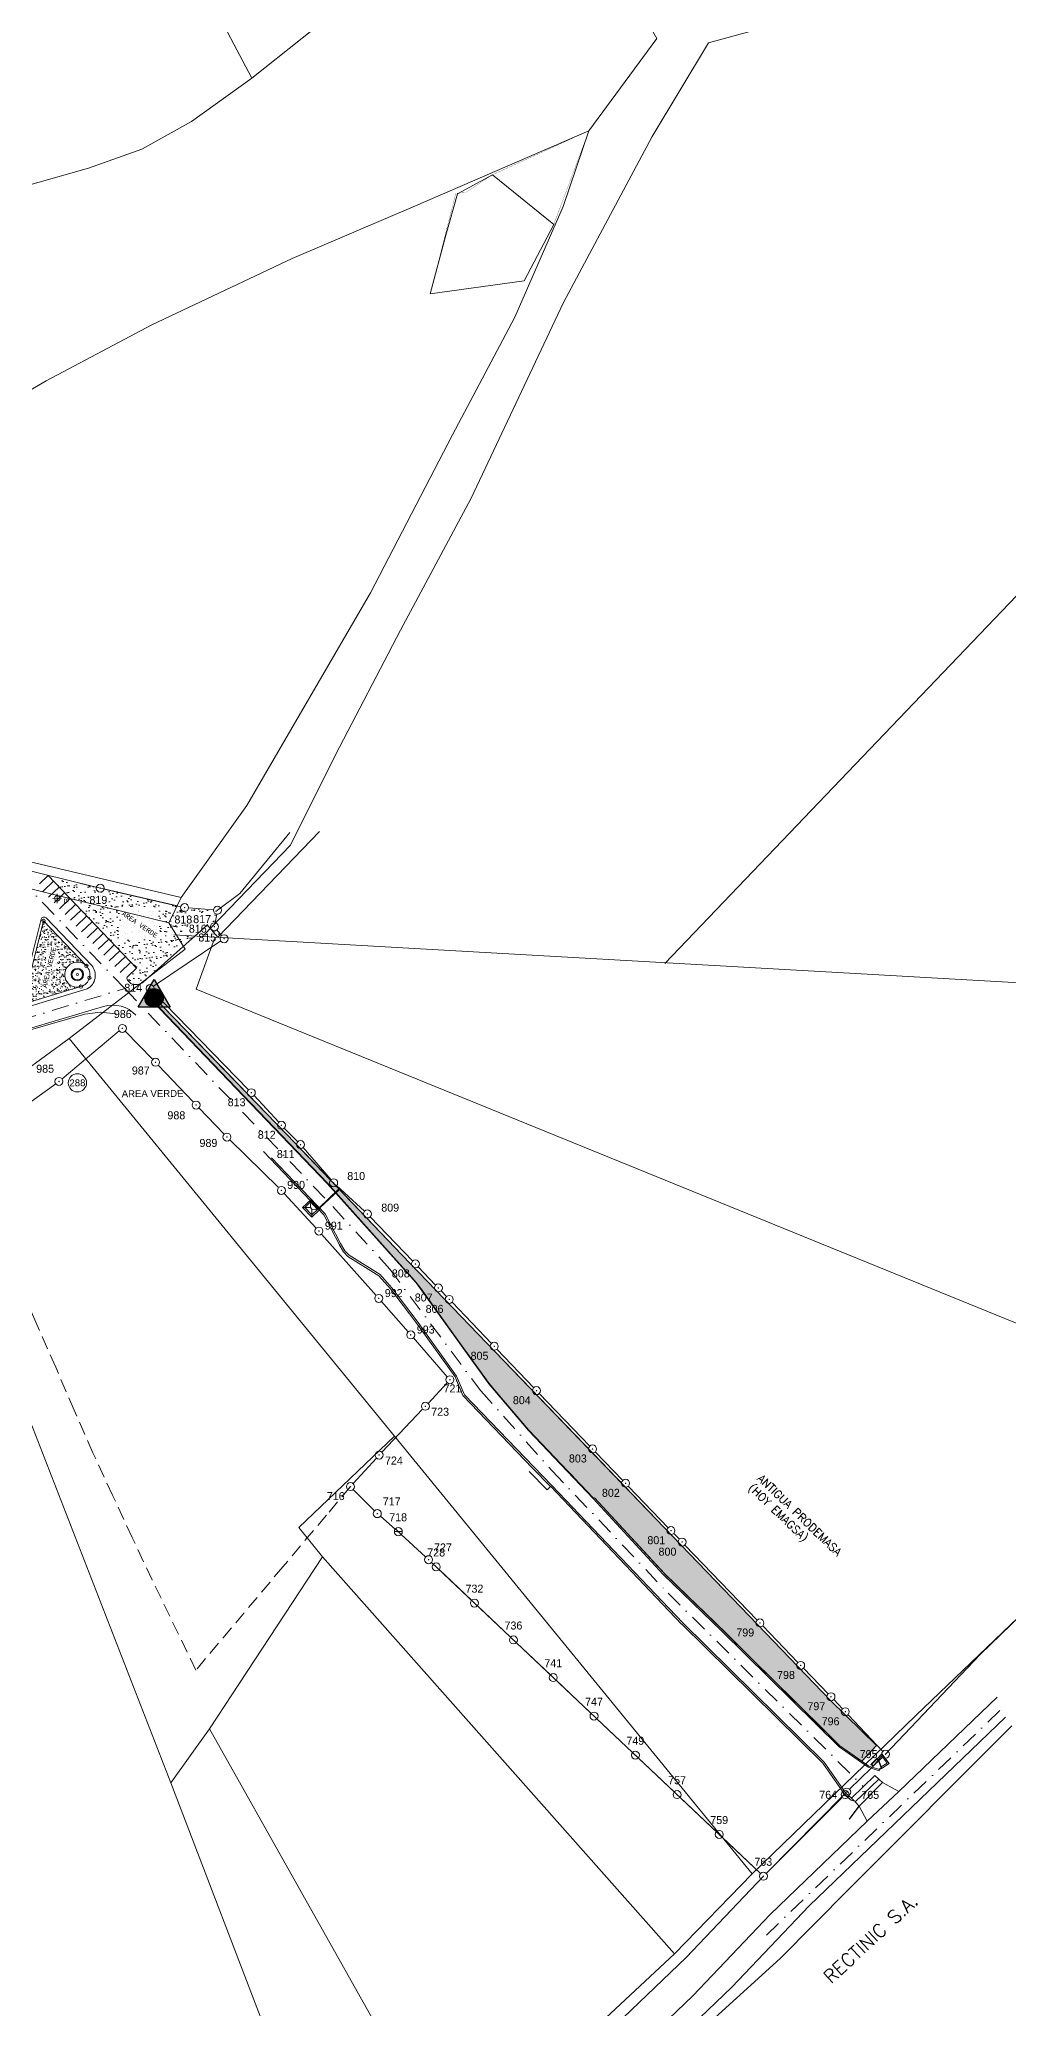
# Model space of a CAD drawing. Header units: metres. Extents: x 610261 to 617471, y 1314831 to 1317846.
# Drawn here: x 615143 to 615507, y 1316421 to 1317159 of the extents above; entities that cross this region are included whole.
import ezdxf
from ezdxf.enums import TextEntityAlignment as Align

# ---------------------------------------------------------------- set-up
doc = ezdxf.new("R2010")
doc.units = ezdxf.units.M
doc.header["$PDMODE"] = 34
doc.header["$PDSIZE"] = 0.15
for name, pattern in [('DASHDOT2', [12.7, 6.35, -3.175, 0, -3.175]), ('HIDDEN', [0.375, 0.25, -0.125]), ('HIDDEN2', [4.7625, 3.175, -1.5875])]:
    doc.linetypes.add(name, pattern=pattern)
for name, color, linetype in [('2', 1, 'Continuous'), ('3', 7, 'Continuous'), ('Circulo', 2, 'Continuous'), ('Cotas', 7, 'Continuous'), ('CVL_CUADCON_LIN', 8, 'Continuous'), ('Polígono', 7, 'Continuous'), ('textos_terrenos colindantes', 4, 'Continuous')]:
    doc.layers.add(name, color=color, linetype=linetype)
for name, color, linetype, lineweight in [('20. poligonos', 201, 'Continuous', 0), ('24. numeros lotes', 10, 'Continuous', 0), ('26. edificios', 220, 'Continuous', 0), ('30. postes de luz', 1, 'Continuous', 0), ('33. areas verdes', 72, 'Continuous', 0), ('36. centro calle', 253, 'DASHDOT2', 0), ('38. polilinea lotes', 31, 'Continuous', 0), ('6. calles', 1, 'Continuous', 0), ('Cotas @ 2 @ 1', 7, 'Continuous', 13), ('NIVEL DE TERRAZA', 8, 'HIDDEN2', 0)]:
    doc.layers.add(name, color=color, linetype=linetype, lineweight=lineweight)
doc.styles.add('ARIAL', font='arial.ttf', dxfattribs={"width": 0.8, "height": 0.039688})
doc.styles.add('ROMANS', font='monotxt.shx', dxfattribs={"height": 0.7})
doc.styles.add('style1', font='romans.shx')

# ---------------------------------------------------------------- blocks, each defined once
blk = doc.blocks.new('MojonGeodesico')
at = {"layer": 'Cotas'}
h = blk.add_hatch(color=5, dxfattribs=at)
h.dxf.hatch_style = 1
h.paths.add_polyline_path([(-1.5, 0.87, -0.57735), (1.5, 0.87), (0, 3.46)])
h.paths.add_polyline_path([(0, -1.73, -0.414214), (-1.73, 0, -0.131652), (-1.5, 0.87), (-3, -1.73)])
h.paths.add_polyline_path([(3, -1.73), (1.5, 0.87, -0.131652), (1.73, 0, -0.414214), (0, -1.73)])
h = blk.add_hatch(color=2, dxfattribs=at)
h.dxf.hatch_style = 1
h.paths.add_polyline_path([(-1.73, 0, 0.414214), (0, -1.73), (0, -1.01, -0.414214), (-1.01, 0, -0.414214), (0, 1.01), (0, 1.73, 0.414214)])
h = blk.add_hatch(color=1, dxfattribs=at)
h.dxf.hatch_style = 1
h.paths.add_polyline_path([(1.01, 0, 1), (-1.01, 0, 1)])
h = blk.add_hatch(color=3, dxfattribs=at)
h.dxf.hatch_style = 1
h.paths.add_polyline_path([(0, 1.73), (0, 1.01, -0.414214), (1.01, 0, -0.414214), (0, -1.01), (0, -1.73, 0.414214), (1.73, 0, 0.414214)])
blk.add_lwpolyline([(-3, -1.73), (0, 3.46), (3, -1.73)], close=True, dxfattribs=at)
for points in [[(0, 1.01), (0, 1.73)], [(0, -1.01), (0, -1.73)]]:
    blk.add_lwpolyline(points, dxfattribs=at)
for radius in [1.73, 1.01]:
    blk.add_circle((0, 0), radius, dxfattribs=at)
blk = doc.blocks.new('232')
at = {"layer": '33. areas verdes', "lineweight": 0}
h = blk.add_hatch(dxfattribs=at)
h.set_pattern_fill('AR-SAND', color=256, scale=2.000003, angle=0.43167, style=0)
h.set_pattern_definition([(37.93167, (603121.183, 1316989.973), (-0.1550166, 3.852594), [0, -3.040004, 0, -3.4000045, 0, -3.2500043]), (7.93167, (603121.183, 1316989.973), (3.496934, 5.670806), [0, -1.6400022, 0, -2.7400036, 0, -1.0500014]), (327.93167, (603118.723, 1316989.9544), (6.22803, 0.0582416), [0, -1.0000013, 0, -3.6000048, 0, -4.7000062]), (317.93167, (603118.723, 1316989.9544), (5.998866, 1.8006), [0, -0.5000007, 0, -2.360003, 0, -2.7000036])])
edge = h.paths.add_edge_path()
edge.add_line((606080.18, 1318520.93), (606077.86, 1318523.79))
edge.add_line((606077.86, 1318523.79), (606078.97, 1318529.96))
edge.add_line((606078.97, 1318529.96), (606066.66, 1318530.96))
edge.add_line((606066.66, 1318530.96), (606028.64, 1318539.8))
edge.add_arc((606027.67, 1318540.02), 1, 180.43167, 346.97349, ccw=False)
edge.add_arc((606027.67, 1318540.02), 1, 166.30225, 180.43167, ccw=False)
edge.add_line((606026.7, 1318540.26), (606015.44, 1318542.99))
edge.add_line((606015.44, 1318542.99), (606048.59, 1318508.28))
edge.add_line((606048.59, 1318508.28), (606045.34, 1318505.18))
edge.add_arc((606046.03, 1318504.45), 1, 133.69103, 223.69103)
edge.add_line((606045.31, 1318503.76), (606046.52, 1318502.49))
edge.add_arc((606048.36, 1318506.86), 4.74, 247.23012, 305.18501)
edge.add_line((606051.09, 1318502.99), (606074.47, 1318523.76))
edge.add_line((606074.47, 1318523.76), (606075.19, 1318524.41))
edge.add_line((606075.19, 1318524.41), (606079.18, 1318519.9))
edge.add_line((606079.18, 1318519.9), (606080.18, 1318520.93))
h.paths.add_polyline_path([(606042.34, 1318528.09), (606056.69, 1318518.32), (606058.21, 1318520.55), (606043.86, 1318530.32)], flags=16)
h = blk.add_hatch(dxfattribs=at)
h.set_pattern_fill('AR-SAND', color=256, scale=1.000001, angle=0.43167, style=0)
h.set_pattern_definition([(37.93167, (603121.183, 1316989.973), (-0.0775083, 1.92629704), [0, -1.520002, 0, -1.70000225, 0, -1.62500215]), (7.93167, (603121.183, 1316989.973), (1.7484668, 2.8354032), [0, -0.8200011, 0, -1.3700018, 0, -0.5250007]), (327.93167, (603119.953, 1316989.9637), (3.114015, 0.0291208), [0, -0.5000007, 0, -1.8000024, 0, -2.3500031]), (317.93167, (603119.953, 1316989.9637), (2.9994329, 0.9003), [0, -0.2500003, 0, -1.18000156, 0, -1.3500018])])
h.paths.add_polyline_path([(606029.83, 1318509.1), (606013.74, 1318525.95), (606005.95, 1318494.75), (606027.78, 1318501.32, -1.786705)])
h.paths.add_polyline_path([(606012.62, 1318500.83), (606016.64, 1318517.72), (606019.27, 1318517.09), (606015.25, 1318500.21)], flags=24)
h = blk.add_hatch(dxfattribs=at)
h.set_pattern_fill('AR-SAND', color=256, scale=0.900001, angle=0.43167, style=0)
h.set_pattern_definition([(37.93167, (603121.183, 1316989.973), (-0.0697575, 1.73366734), [0, -1.3680018, 0, -1.530002, 0, -1.46250193]), (7.93167, (603121.183, 1316989.973), (1.5736201, 2.5518628), [0, -0.738001, 0, -1.23300163, 0, -0.4725006]), (327.93167, (603120.076, 1316989.9646), (2.80261347, 0.0262087), [0, -0.4500006, 0, -1.62000214, 0, -2.1150028]), (317.93167, (603120.076, 1316989.9646), (2.6994896, 0.81027), [0, -0.2250003, 0, -1.0620014, 0, -1.2150016])])
h.paths.add_polyline_path([(606320.75, 1318210.89), (606326.27, 1318216.76), (606309, 1318233.71), (606278.42, 1318265.46), (606249.61, 1318295.39), (606219.92, 1318326.23), (606179.88, 1318367.82), (606148.11, 1318400.82), (606111.73, 1318438.88), (606079.79, 1318471.95), (606054.53, 1318498.02), (606054.65, 1318496.08), (606069.08, 1318481.01), (606097.89, 1318450.93), (606116.3, 1318431.7), (606120.23, 1318427.6), (606140.79, 1318404.67), (606141.11, 1318404.32), (606142.9, 1318402.32), (606146.39, 1318398.43), (606151.88, 1318392.3), (606152.94, 1318391.13), (606153.6, 1318390.39), (606155.36, 1318387.95), (606170.95, 1318366.27), (606175.05, 1318360.56), (606177.98, 1318356.49), (606178.74, 1318355.43), (606179.11, 1318354.93), (606179.56, 1318354.3), (606180.1, 1318353.54), (606180.87, 1318352.48), (606185.52, 1318347.05), (606195.85, 1318335), (606210.72, 1318319.33), (606211.89, 1318318.09), (606215.59, 1318314.2), (606220.06, 1318309.49), (606220.39, 1318309.7), (606229.38, 1318299.98), (606238.34, 1318290.28), (606244.24, 1318283.9), (606246.65, 1318281.29), (606255.55, 1318272.68), (606261.96, 1318266.5), (606269.97, 1318258.72), (606279.75, 1318249.06), (606295.62, 1318233.38), (606307.98, 1318221.18), (606312.54, 1318216.67)])
at = {"color": 6, "lineweight": 0, "elevation": 148.37}
blk.add_lwpolyline([(606007.1, 1318484.56), (606029.18, 1318491.02), (606035, 1318491.69), (606040.98, 1318491.11)], dxfattribs=at)
at = {"color": 7, "lineweight": 0}
for points in [[(606329.61, 1318213.5), (606365.04, 1318250.73), (606458.92, 1318341.6)], [(605980.87, 1317870.55), (606016.3, 1317907.78), (606125.3, 1318013.28), (606254.8, 1318137.28), (606283.8, 1318167.78)]]:
    blk.add_lwpolyline(points, dxfattribs=at)
at = {"layer": '20. poligonos', "lineweight": 0}
for p, q in [((606063.97, 1318531.62), (606027.67, 1318540.02)), ((606079.18, 1318519.9), (606075.03, 1318524.59)), ((606105.05, 1318445.87), (606054.53, 1318498.02)), ((606105.05, 1318445.87), (606148.11, 1318400.82)), ((606148.11, 1318400.82), (606179.88, 1318367.82)), ((606179.88, 1318367.82), (606278.42, 1318265.46)), ((606163.71, 1318355.27), (606163.71, 1318355.27)), ((606278.42, 1318265.46), (606309, 1318233.71)), ((606309, 1318233.71), (606326.27, 1318216.76)), ((606334.67, 1318199.54), (606371.44, 1318234.88)), ((606374.6, 1318227.39), (606301.02, 1318156.65)), ((606374.6, 1318227.39), (606301.02, 1318156.65)), ((606322.69, 1318188.36), (606286.29, 1318153.36))]:
    blk.add_line(p, q, dxfattribs=at)
for points in [[(605998.09, 1317859.42), (606033.52, 1317896.65), (606142.52, 1318002.15), (606272.02, 1318126.15), (606301.02, 1318156.65)], [(605983.37, 1317856.13), (606018.79, 1317893.36), (606127.79, 1317998.86), (606257.29, 1318122.86), (606286.29, 1318153.36)]]:
    blk.add_lwpolyline(points, dxfattribs=at)
at = {"layer": '24. numeros lotes', "lineweight": 0}
blk.add_circle((606026.46, 1318465.25), 3.42, dxfattribs=at)
at = {"layer": '26. edificios', "color": 1, "lineweight": 0}
for p, q in [((606324.09, 1318209.63), (606324.35, 1318209.88)), ((606324.09, 1318209.63), (606324.34, 1318209.36)), ((606324.34, 1318209.36), (606324.61, 1318209.62)), ((606324.35, 1318209.88), (606324.61, 1318209.62)), ((606324.37, 1318209.86), (606326.23, 1318211.73)), ((606324.48, 1318209.75), (606326.33, 1318211.62)), ((606324.48, 1318209.49), (606324.95, 1318209)), ((606324.58, 1318209.59), (606324.96, 1318209.21)), ((606327.11, 1318211.16), (606324.95, 1318209)), ((606326.89, 1318211.15), (606324.96, 1318209.21)), ((606326.2, 1318211.75), (606326.46, 1318212.01)), ((606326.2, 1318211.75), (606326.46, 1318211.49)), ((606326.46, 1318212.01), (606326.72, 1318211.74)), ((606326.46, 1318211.49), (606326.72, 1318211.74)), ((606326.49, 1318211.52), (606326.89, 1318211.15)), ((606328.27, 1318213.69), (606326.58, 1318211.89)), ((606326.6, 1318211.62), (606327.11, 1318211.16)), ((606328.22, 1318212.91), (606326.82, 1318211.42)), ((606328.03, 1318208.36), (606326.99, 1318211.04)), ((606328.21, 1318208.3), (606327.11, 1318211.16)), ((606328.03, 1318208.36), (606327.17, 1318207.84)), ((606328.08, 1318208.22), (606327.36, 1318207.77)), ((606330.25, 1318210.13), (606328.03, 1318208.77)), ((606330.97, 1318209.98), (606328.08, 1318208.22)), ((606330.25, 1318210.13), (606328.22, 1318212.91)), ((606330.97, 1318209.98), (606328.27, 1318213.69))]:
    blk.add_line(p, q, dxfattribs=at)
at = {"layer": '30. postes de luz', "lineweight": 0}
for p, q in [((606017.29, 1318534.42), (606020.55, 1318534.44)), ((606018.86, 1318536.11), (606018.89, 1318532.63))]:
    blk.add_line(p, q, dxfattribs=at)
blk.add_circle((606018.88, 1318534.43), 1, dxfattribs=at)
at = {"layer": '33. areas verdes', "lineweight": 0}
blk.add_lwpolyline([(606320.75, 1318210.89), (606326.27, 1318216.76), (606309, 1318233.71), (606278.42, 1318265.46), (606249.61, 1318295.39), (606219.92, 1318326.23), (606179.88, 1318367.82), (606148.11, 1318400.82), (606111.73, 1318438.88), (606079.79, 1318471.95), (606054.53, 1318498.02), (606054.65, 1318496.08), (606069.08, 1318481.01), (606097.89, 1318450.93), (606116.3, 1318431.7), (606120.23, 1318427.6), (606140.79, 1318404.67), (606141.11, 1318404.32), (606142.9, 1318402.32), (606146.39, 1318398.43), (606151.88, 1318392.3), (606152.94, 1318391.13), (606153.6, 1318390.39), (606155.36, 1318387.95), (606170.95, 1318366.27), (606175.05, 1318360.56), (606177.98, 1318356.49), (606178.74, 1318355.43), (606179.11, 1318354.93), (606179.56, 1318354.3), (606180.1, 1318353.54), (606180.87, 1318352.48), (606185.52, 1318347.05), (606195.85, 1318335), (606210.72, 1318319.33), (606211.89, 1318318.09), (606215.59, 1318314.2), (606220.06, 1318309.49), (606220.39, 1318309.7), (606229.38, 1318299.98), (606238.34, 1318290.28), (606244.24, 1318283.9), (606246.65, 1318281.29), (606255.55, 1318272.68), (606261.96, 1318266.5), (606269.97, 1318258.72), (606279.75, 1318249.06), (606295.62, 1318233.38), (606307.98, 1318221.18), (606312.54, 1318216.67), (606320.75, 1318210.89)], dxfattribs=at)
at = {"layer": '36. centro calle', "lineweight": 0}
for p, q in [((606122.26, 1318418.87), (606143.62, 1318395.43)), ((606143.62, 1318395.43), (606177.8, 1318349.77)), ((606177.8, 1318349.77), (606204.39, 1318319.92)), ((606204.39, 1318319.92), (606248.1, 1318273.87)), ((606248.1, 1318273.87), (606321.11, 1318201.56)), ((606372.54, 1318229.94), (606283.59, 1318144.42))]:
    blk.add_line(p, q, dxfattribs=at)
at = {"layer": '38. polilinea lotes', "lineweight": 0}
for p, q in [((606005.95, 1318494.75), (606013.74, 1318525.95)), ((606013.74, 1318525.95), (606029.83, 1318509.1)), ((606027.78, 1318501.32), (606005.95, 1318494.75)), ((606113.97, 1318421.41), (606113.9, 1318418.47)), ((606117, 1318418.23), (606124.46, 1318425.34)), ((606117, 1318418.23), (606124.46, 1318425.34)), ((606117.14, 1318418.08), (606124.6, 1318425.19)), ((606117.14, 1318418.08), (606124.6, 1318425.19)), ((606110.91, 1318418.51), (606113.9, 1318418.47)), ((606113.9, 1318418.47), (606114.45, 1318417.87)), ((606114.38, 1318414.9), (606114.45, 1318417.87)), ((606117.42, 1318417.79), (606114.45, 1318417.87))]:
    blk.add_line(p, q, dxfattribs=at)
for points in [[(606113.97, 1318421.41), (606117.42, 1318417.79), (606114.38, 1318414.9), (606110.93, 1318418.52)], [(606113.95, 1318420.57), (606116.57, 1318417.81), (606114.4, 1318415.74), (606111.78, 1318418.5)]]:
    blk.add_lwpolyline(points, close=True, dxfattribs=at)
at = {"layer": '6. calles', "lineweight": 0}
for p, q in [((606117.29, 1318559.52), (606079.18, 1318519.9)), ((606087.36, 1318536.28, 117.94), (606106.14, 1318559.05, 117.94)), ((606012.18, 1318539.88), (606015.44, 1318542.99)), ((606048.59, 1318508.28), (606015.44, 1318542.99)), ((606078.97, 1318529.96, 117.94), (606087.36, 1318536.28, 117.94)), ((606031.81, 1318509.2), (606014.73, 1318527.08)), ((606079.18, 1318519.9), (606075.03, 1318524.59)), ((606046.52, 1318502.49), (606045.31, 1318503.76)), ((606045.34, 1318505.18), (606048.59, 1318508.28)), ((606120.12, 1318427.5), (606054.55, 1318495.98)), ((606120.23, 1318427.6), (606054.65, 1318496.08)), ((606005.93, 1318484.83), (606036.29, 1318493.87)), ((606096.21, 1318439.51), (606118.87, 1318415.7)), ((606099.28, 1318437.18), (606119.37, 1318416.07)), ((606153.48, 1318390.29), (606120.12, 1318427.5)), ((606153.6, 1318390.39), (606120.23, 1318427.6)), ((606118.87, 1318415.7), (606124.63, 1318404.72)), ((606119.37, 1318416.07), (606125.18, 1318405.01)), ((606124.65, 1318404.69), (606126.29, 1318401.92)), ((606125.18, 1318405.01), (606126.79, 1318402.29)), ((606126.29, 1318401.92), (606127.95, 1318400.12)), ((606126.79, 1318402.29), (606128.35, 1318400.6)), ((606127.95, 1318400.12), (606139.59, 1318392.85)), ((606128.35, 1318400.6), (606140, 1318393.33)), ((606139.59, 1318392.85), (606143.96, 1318387.96)), ((606140, 1318393.33), (606144.44, 1318388.36)), ((606143.96, 1318387.96), (606153.44, 1318375.49)), ((606144.44, 1318388.36), (606153.93, 1318375.86)), ((606180.75, 1318352.39), (606153.48, 1318390.29)), ((606180.87, 1318352.48), (606153.6, 1318390.39)), ((606153.44, 1318375.49), (606168.11, 1318355.02)), ((606153.93, 1318375.86), (606168.65, 1318355.32)), ((606168.11, 1318355.02), (606171.1, 1318347.98)), ((606168.65, 1318355.32), (606171.63, 1318348.32)), ((606197.2, 1318320.83), (606171.1, 1318347.98)), ((606197.65, 1318321.26), (606171.63, 1318348.32)), ((606180.75, 1318352.39), (606195.74, 1318334.9)), ((606180.86, 1318352.49), (606195.85, 1318335)), ((606219.93, 1318309.4), (606195.74, 1318334.9)), ((606220.06, 1318309.49), (606195.85, 1318335)), ((606195.9, 1318319.54), (606202.69, 1318312.61)), ((606203.96, 1318313.89), (606197.2, 1318320.83)), ((606197.65, 1318321.26), (606204.44, 1318314.27)), ((606202.69, 1318312.61), (606203.96, 1318313.89)), ((606253.14, 1318262.31), (606204, 1318313.84)), ((606253.58, 1318262.74), (606204.44, 1318314.27)), ((606220.39, 1318309.7), (606219.93, 1318309.4)), ((606219.93, 1318309.4), (606246.25, 1318280.92)), ((606220.39, 1318309.7), (606246.65, 1318281.29)), ((606246.25, 1318280.92), (606268.21, 1318259.7)), ((606246.63, 1318281.31), (606268.58, 1318260.09)), ((606253.15, 1318262.3), (606306.13, 1318210.11)), ((606253.58, 1318262.74), (606306.6, 1318210.51)), ((606268.21, 1318259.7), (606312.19, 1318216.25)), ((606268.59, 1318260.09), (606312.54, 1318216.67)), ((606312.19, 1318216.25), (606323.07, 1318208.6)), ((606312.54, 1318216.67), (606323.31, 1318209.09)), ((606306.13, 1318210.11), (606314.28, 1318198.53)), ((606306.6, 1318210.51), (606314.75, 1318198.94)), ((606323.07, 1318208.6), (606327.19, 1318207.26)), ((606327.36, 1318207.77), (606327.19, 1318207.26)), ((606325.65, 1318205.56), (606316.83, 1318197.04)), ((606318.21, 1318195.72), (606327.09, 1318204.2)), ((606328.46, 1318202.88), (606319.68, 1318193.98)), ((606334.67, 1318199.54), (606322.69, 1318188.36)), ((606325.65, 1318205.56), (606327.09, 1318204.2)), ((606327.09, 1318204.2), (606328.46, 1318202.88)), ((606328.46, 1318202.88), (606334.67, 1318199.54)), ((606314.28, 1318198.53), (606316.41, 1318196.58)), ((606314.75, 1318198.94), (606316.83, 1318197.04)), ((606316.01, 1318189.2), (606319.56, 1318194.07)), ((606316.14, 1318189.11), (606319.68, 1318193.98)), ((606318.21, 1318195.72), (606319.68, 1318193.98)), ((606319.68, 1318193.98), (606322.69, 1318188.36))]:
    blk.add_line(p, q, dxfattribs=at)
at = {"layer": '6. calles', "color": 8, "lineweight": 0}
for p, q in [((606013.53, 1318537.02), (606017.51, 1318540.82)), ((606015.6, 1318534.85), (606019.58, 1318538.65)), ((606017.68, 1318532.68), (606021.65, 1318536.48)), ((606019.75, 1318530.52), (606023.73, 1318534.31)), ((606021.82, 1318528.35), (606025.8, 1318532.15)), ((606023.89, 1318526.18), (606027.87, 1318529.98)), ((606025.97, 1318524.01), (606029.94, 1318527.81)), ((606028.04, 1318521.84), (606032.02, 1318525.64)), ((606030.11, 1318519.67), (606034.09, 1318523.47)), ((606032.18, 1318517.5), (606036.16, 1318521.3)), ((606034.26, 1318515.33), (606038.23, 1318519.13)), ((606036.33, 1318513.16), (606040.3, 1318516.96)), ((606038.4, 1318510.99), (606042.38, 1318514.79)), ((606040.47, 1318508.82), (606044.45, 1318512.62)), ((606042.54, 1318506.65), (606046.52, 1318510.45))]:
    blk.add_line(p, q, dxfattribs=at)
at = {"layer": '6. calles', "color": 1, "lineweight": 0}
blk.add_line((606323.31, 1318209.09), (606327.36, 1318207.77), dxfattribs=at)
at = {"layer": '6. calles', "lineweight": 0}
blk.add_lwpolyline([(606012.87, 1318526.59), (606004.88, 1318494.6, 0.581832), (606006.27, 1318493.28), (606030.15, 1318500.47)], format="xyb", dxfattribs=at)
at = {"layer": '6. calles', "lineweight": 0, "elevation": 156}
blk.add_lwpolyline([(606051.09, 1318502.99), (606075.19, 1318524.41)], dxfattribs=at)
at = {"layer": '6. calles', "lineweight": 0}
blk.add_lwpolyline([(606316.83, 1318197.04), (606318.02, 1318195.89)], dxfattribs=at)
for radius in [2.32, 2, 0.4]:
    blk.add_circle((606026.42, 1318505.84), radius, dxfattribs=at)
for centre, radius, start, end in [((606013.94, 1318526.32), 1.1, 43.69103, 165.98085), ((606026.42, 1318505.84), 4.72, 43.69103, 286.74988), ((606026.42, 1318505.84), 4.72, 286.74988, 43.69103), ((606027.5, 1318505.5), 5.68, 297.7883, 40.7167), ((606027.5, 1318505.5), 5.68, 297.7883, 40.7167), ((606027.5, 1318505.5), 5.68, 297.7883, 40.7167), ((606046.03, 1318504.45), 1, 133.69103, 223.69103), ((606048.36, 1318506.86, -156), 4.74, 247.23012, 305.18501), ((606039.72, 1318482.37), 12, 43.58014, 106.58184), ((606318.96, 1318200.3), 4.51, 235.56384, 258.00236)]:
    blk.add_arc(centre, radius, start, end, dxfattribs=at)
at = {"layer": 'Circulo', "lineweight": 0}
for centre in [(606013.74, 1318525.95), (606029.83, 1318509.1), (606030.98, 1318504.64), (606027.78, 1318501.32)]:
    blk.add_circle(centre, 0.625, dxfattribs=at)
at = {"layer": 'Cotas', "linetype": 'HIDDEN', "lineweight": 0, "ltscale": 20}
blk.add_lwpolyline([(606128.9, 1318313.87), (606119.86, 1318303.15), (606103.55, 1318283.79), (606070.92, 1318245.05), (606054.49, 1318278.92), (606047.04, 1318294.76), (606039.63, 1318310.62), (606032.26, 1318326.5), (606025.28, 1318342.56), (606018.3, 1318358.63), (606011.26, 1318374.67), (606004.17, 1318390.68), (605997, 1318406.66), (605982.83, 1318439.67)], dxfattribs=at)
at = {"layer": 'NIVEL DE TERRAZA', "color": 8, "linetype": 'DASHDOT2', "lineweight": 0}
for p, q in [((606044.2, 1318500.58), (606004.98, 1318541.64)), ((606004.78, 1318488.66), (606044.2, 1318500.58)), ((606004.78, 1318488.66), (606044.2, 1318500.58)), ((606044.2, 1318500.58), (606122.26, 1318418.87))]:
    blk.add_line(p, q, dxfattribs=at)
at = {"layer": 'Polígono', "lineweight": 0}
for points in [[(606033.55, 1318538.6), (606002.57, 1318546.18)], [(606065.2, 1318531.3), (606036.47, 1318537.9)], [(606077.47, 1318530.08), (606068.15, 1318530.84)], [(606078.13, 1318525.26), (606078.7, 1318528.48)], [(606054.98, 1318501.44), (606080.25, 1318518.45)], [(606080.55, 1318520.46), (606078.81, 1318522.62)], [(606090.66, 1318462.61), (606054.78, 1318499.53)], [(606020.68, 1318466.73), (606042.17, 1318484.7)], [(606044.37, 1318484.59), (606054.71, 1318474.03)], [(606056.79, 1318471.87), (606069.95, 1318458.01)], [(605994.61, 1318447.84), (606018.31, 1318464.89)], [(606101.98, 1318450.45), (606092.72, 1318460.44)], [(606072.03, 1318455.84), (606081.5, 1318446)], [(606083.62, 1318443.87), (606101.92, 1318425.95)], [(606109.1, 1318443.15), (606104.05, 1318448.28)], [(606121.6, 1318428.9), (606111.14, 1318440.94)], [(606104.01, 1318423.8), (606116.05, 1318410.78)], [(606134.14, 1318417.09), (606123.69, 1318426.75)], [(606152.24, 1318398.44), (606136.29, 1318414.99)], [(606118.06, 1318408.56), (606138.52, 1318385.54)], [(606160.85, 1318389.42), (606154.31, 1318396.27)], [(606164.93, 1318385.15), (606162.92, 1318387.25)], [(606140.51, 1318383.29), (606150.53, 1318371.88)], [(606181.78, 1318367.56), (606167, 1318382.98)], [(606152.51, 1318369.62), (606165.23, 1318355.05)], [(606197.65, 1318350.92), (606183.85, 1318365.39)], [(606165.19, 1318352.82), (606158.02, 1318345.07)], [(606165.19, 1318352.82), (606158.02, 1318345.07)], [(606170.51, 1318349.36), (606168.69, 1318353.64)], [(606218.66, 1318329.06), (606199.72, 1318348.75)], [(606155.96, 1318342.88), (606140.68, 1318326.78)], [(606155.96, 1318342.88), (606140.68, 1318326.78)], [(606231.06, 1318316.18), (606220.74, 1318326.9)], [(606138.64, 1318324.58), (606129.91, 1318314.98)], [(606138.64, 1318324.58), (606129.91, 1318314.98)], [(606129.95, 1318312.81), (606137.91, 1318304.77)], [(606129.95, 1318312.81), (606137.91, 1318304.77)], [(606248.09, 1318298.44), (606233.13, 1318314.02)], [(606140.11, 1318302.73), (606145.71, 1318297.93)], [(606140.11, 1318302.73), (606145.71, 1318297.93)], [(606148.35, 1318296.96), (606145.35, 1318296.96)], [(606147.95, 1318295.94), (606145.75, 1318297.98)], [(606147.95, 1318295.94), (606157.09, 1318287.48)], [(606252.27, 1318294.12), (606250.17, 1318296.28)], [(606281.45, 1318263.82), (606254.36, 1318291.96)], [(606159.29, 1318285.43), (606159.97, 1318284.78)], [(606159.29, 1318285.43), (606282.71, 1318168.81)], [(606162.15, 1318282.72), (606174.32, 1318271.22)], [(606176.5, 1318269.16), (606188.95, 1318257.4)], [(606296.75, 1318247.9), (606283.53, 1318261.66)], [(606191.13, 1318255.34), (606203.89, 1318243.28)], [(606308.12, 1318236.16), (606298.83, 1318245.74)], [(606206.07, 1318241.22), (606219.17, 1318228.84)], [(606313.5, 1318230.52), (606310.19, 1318233.99)], [(606221.35, 1318226.78), (606234.68, 1318214.19)], [(606328.58, 1318214.59), (606315.56, 1318228.34)], [(606236.86, 1318212.13), (606250.34, 1318199.4)], [(606316.16, 1318200.38), (606328.54, 1318212.45)], [(606252.52, 1318197.34), (606266.15, 1318184.46)], [(606284.85, 1318168.85), (606314.03, 1318198.27)], [(606284.86, 1318168.84), (606313.39, 1318197.32)], [(606313.35, 1318199.39), (606315.39, 1318197.52)], [(606268.33, 1318182.4), (606282.71, 1318168.81)]]:
    blk.add_lwpolyline(points, dxfattribs=at)
for centre in [(606035.01, 1318538.24), (606066.66, 1318530.96), (606077.86, 1318523.79), (606078.97, 1318529.96), (606081.5, 1318519.29), (606053.73, 1318500.6), (606043.32, 1318485.66), (606055.76, 1318472.96), (606019.53, 1318465.76), (606070.99, 1318456.92), (606091.7, 1318461.54), (606103, 1318449.35), (606082.54, 1318444.92), (606110.15, 1318442.08), (606122.59, 1318427.76), (606102.99, 1318424.9), (606135.25, 1318416.07), (606117.07, 1318409.68), (606153.28, 1318397.36), (606139.52, 1318384.42), (606161.88, 1318388.33), (606165.97, 1318384.06), (606151.52, 1318370.75), (606182.82, 1318366.48), (606166.21, 1318353.92), (606166.21, 1318353.92), (606198.68, 1318349.83), (606157, 1318343.97), (606157, 1318343.97), (606139.65, 1318325.69), (606139.65, 1318325.69), (606219.7, 1318327.98), (606128.9, 1318313.87), (606128.9, 1318313.87), (606232.1, 1318315.1), (606138.97, 1318303.71), (606138.97, 1318303.71), (606146.85, 1318296.96), (606146.85, 1318296.96), (606146.85, 1318296.96), (606146.85, 1318296.96), (606249.13, 1318297.36), (606253.32, 1318293.05), (606158.19, 1318286.46), (606158.19, 1318286.46), (606161.06, 1318283.75), (606161.06, 1318283.75), (606175.41, 1318270.19), (606175.41, 1318270.19), (606282.49, 1318262.74), (606190.04, 1318256.37), (606190.04, 1318256.37), (606204.98, 1318242.25), (606204.98, 1318242.25), (606297.78, 1318246.81), (606309.16, 1318235.08), (606220.26, 1318227.81), (606220.26, 1318227.81), (606314.53, 1318229.43), (606235.77, 1318213.16), (606235.77, 1318213.16), (606329.61, 1318213.5), (606251.43, 1318198.37), (606251.43, 1318198.37), (606314.46, 1318198.37), (606315.08, 1318199.33), (606267.24, 1318183.43), (606267.24, 1318183.43), (606283.8, 1318167.78), (606283.8, 1318167.78)]:
    blk.add_circle(centre, 1.5, dxfattribs=at)
for p in [(606035.01, 1318538.24), (606066.66, 1318530.96), (606078.97, 1318529.96), (606077.86, 1318523.79), (606081.5, 1318519.29), (606053.73, 1318500.6), (606043.32, 1318485.66), (606055.76, 1318472.96), (606019.53, 1318465.76), (606091.7, 1318461.54), (606070.99, 1318456.92), (606082.54, 1318444.92), (606103, 1318449.35), (606110.15, 1318442.08), (606102.99, 1318424.9), (606122.59, 1318427.76), (606135.25, 1318416.07), (606117.07, 1318409.68), (606153.28, 1318397.36), (606139.52, 1318384.42), (606161.88, 1318388.33), (606165.97, 1318384.06), (606151.52, 1318370.75), (606182.82, 1318366.48), (606166.21, 1318353.92), (606166.21, 1318353.92), (606198.68, 1318349.83), (606157, 1318343.97), (606157, 1318343.97), (606139.65, 1318325.69), (606139.65, 1318325.69), (606219.7, 1318327.98), (606128.9, 1318313.87), (606128.9, 1318313.87), (606232.1, 1318315.1), (606138.97, 1318303.71), (606138.97, 1318303.71), (606146.85, 1318296.96), (606146.85, 1318296.96), (606146.85, 1318296.96), (606146.85, 1318296.96), (606249.13, 1318297.36), (606253.32, 1318293.05), (606158.19, 1318286.46), (606158.19, 1318286.46), (606161.06, 1318283.75), (606161.06, 1318283.75), (606175.41, 1318270.19), (606175.41, 1318270.19), (606282.49, 1318262.74), (606190.04, 1318256.37), (606190.04, 1318256.37), (606297.78, 1318246.81), (606204.98, 1318242.25), (606204.98, 1318242.25), (606309.16, 1318235.08), (606314.53, 1318229.43), (606220.26, 1318227.81), (606220.26, 1318227.81), (606235.77, 1318213.16), (606235.77, 1318213.16), (606329.61, 1318213.5), (606251.43, 1318198.37), (606251.43, 1318198.37), (606314.28, 1318198.53), (606314.46, 1318198.37), (606315.08, 1318199.33), (606267.24, 1318183.43), (606267.24, 1318183.43), (606283.8, 1318167.78), (606283.8, 1318167.78)]:
    blk.add_point(p, dxfattribs=at)
at = {"layer": 'Cotas @ 2 @ 1', "lineweight": 0, "xscale": 2, "yscale": 2, "zscale": 2}
blk.add_blockref('MojonGeodesico', (606055.22, 1318497.08), dxfattribs=at)
at = {"color": 2, "lineweight": 0, "style": 'ROMANS'}
blk.add_text('AREA VERDE', height=1.8, rotation=325.73477, dxfattribs=at).set_placement((606042.9, 1318528.26))
at = {"color": 7, "lineweight": 0, "style": 'style1'}
for s, p in [('ANTIGUA PRODEMASA', (606281.31, 1318316.59)), ('(HOY EMAGSA)', (606277.94, 1318313.09))]:
    blk.add_text(s, height=3, rotation=316.08259, dxfattribs=at).set_placement(p)
at = {"color": 2, "lineweight": 0, "insert": (606013.16, 1318501.17), "char_height": 1.8, "width": 23.224, "attachment_point": 1, "rotation": 76.60536, "style": 'ROMANS'}
blk.add_mtext('AREA VERDE', dxfattribs=at)
at = {"layer": '24. numeros lotes', "lineweight": 0, "style": 'ARIAL'}
blk.add_text('288', height=2.571, rotation=0.43167, dxfattribs=at).set_placement((606026.46, 1318465.25), align=Align.MIDDLE_CENTER)
blk.add_text('AREA VERDE', height=2.571, rotation=0.43167, dxfattribs=at).set_placement((606043.09, 1318459.85))
blk.add_text('AREA VERDE', height=2.571, rotation=0.43167, dxfattribs=at).set_placement((606043.09, 1318459.85))
at = {"layer": '30. postes de luz', "lineweight": 0, "insert": (606023.23, 1318532.38), "char_height": 1.8, "attachment_point": 9, "rotation": 0.43167}
blk.add_mtext('pl', dxfattribs=at)
at = {"layer": 'Polígono', "lineweight": 0}
for s, p in [('819', (606034.31, 1318535.32)), ('818', (606066.2, 1318527.99)), ('721', (606167.16, 1318352.17))]:
    blk.add_text(s, height=3, dxfattribs=at).set_placement(p, align=Align.TOP_CENTER)
for s, p in [('816', (606074.96, 1318523.04)), ('815', (606078.53, 1318519.74)), ('814', (606050.75, 1318500.91)), ('795', (606326.61, 1318213.56)), ('764', (606311.46, 1318198.31))]:
    blk.add_text(s, height=3, dxfattribs=at).set_placement(p, align=Align.MIDDLE_RIGHT)
for s, p in [('817', (606076.59, 1318528.13)), ('813', (606089.53, 1318459.47)), ('812', (606100.83, 1318447.28)), ('811', (606107.95, 1318440.04)), ('810', (606134.38, 1318431.81)), ('809', (606147.14, 1318419.96)), ('808', (606151.11, 1318395.28)), ('807', (606159.71, 1318386.26)), ('806', (606163.8, 1318381.99)), ('805', (606180.65, 1318364.41)), ('804', (606196.52, 1318347.76)), ('803', (606217.54, 1318325.9)), ('716', (606126.72, 1318311.81)), ('802', (606229.93, 1318313.02)), ('801', (606246.97, 1318295.27)), ('800', (606251.16, 1318290.96)), ('799', (606280.33, 1318260.66)), ('798', (606295.63, 1318244.73)), ('797', (606307, 1318233.01)), ('796', (606312.35, 1318227.36)), ('765', (606327.23, 1318199.78))]:
    blk.add_text(s, height=3, dxfattribs=at).set_placement(p, align=Align.TOP_RIGHT)
for s, p in [('986', (606043.47, 1318488.66)), ('718', (606146.77, 1318299.96)), ('728', (606161.05, 1318286.75)), ('732', (606175.4, 1318273.19)), ('736', (606190.03, 1318259.37)), ('741', (606204.97, 1318245.25)), ('747', (606220.25, 1318230.81)), ('749', (606235.76, 1318216.16)), ('757', (606251.42, 1318201.37)), ('759', (606267.22, 1318186.43)), ('763', (606283.76, 1318170.78))]:
    blk.add_text(s, height=3, dxfattribs=at).set_placement(p, align=Align.BOTTOM_CENTER)
blk.add_text('985', height=3, dxfattribs=at).set_placement((606017.69, 1318468.13), align=Align.BOTTOM_RIGHT)
for s, p in [('987', (606046.88, 1318469.87)), ('988', (606060.23, 1318453.09)), ('989', (606072.26, 1318442.71)), ('990', (606105.15, 1318426.99)), ('991', (606119.29, 1318411.7)), ('992', (606141.77, 1318386.41)), ('993', (606153.78, 1318372.73)), ('723', (606159.18, 1318341.92)), ('724', (606141.85, 1318323.64))]:
    blk.add_text(s, height=3, dxfattribs=at).set_placement(p, align=Align.MIDDLE_LEFT)
for s, p in [('717', (606141.01, 1318305.91)), ('727', (606160.24, 1318288.65))]:
    blk.add_text(s, height=3, dxfattribs=at).set_placement(p, align=Align.BOTTOM_LEFT)
at = {"layer": 'textos_terrenos colindantes', "color": 0, "lineweight": 0, "style": 'style1'}
blk.add_text('RECTINIC S.A.', height=5, rotation=42.82529, dxfattribs=at).set_placement((606309.22, 1318127.21))

msp = doc.modelspace()

# ---------------------------------------------------------------- linework, layer by layer
at = {"lineweight": 0}
msp.add_lwpolyline([(615313.04077, 1317108.5015), (615336.00514, 1317089.89119), (615324.90295, 1317068.77163), (615289.64945, 1317063.82193), (615295.53245, 1317085.79813), (615299.85635, 1317101.34813)], close=True, dxfattribs=at)
at = {"layer": '2', "linetype": 'Continuous', "lineweight": 0}
for p, q in [((615222.69755, 1317144.72567), (615104.54555, 1317368.79967)), ((615312.71055, 1317216.28767), (615222.69755, 1317144.72567)), ((615191.62155, 1316828.06767), (614845.94155, 1316912.38367)), ((615196.20455, 1316837.46667), (615191.62155, 1316828.06767)), ((615191.62155, 1316828.06767), (615197.70855, 1316818.14767)), ((615515.26655, 1316805.28967), (615193.47055, 1316823.53367)), ((615197.70855, 1316818.14767), (615154.23055, 1316784.65167)), ((615154.23055, 1316784.65167), (615099.31155, 1316744.56367)), ((615276.27355, 1316635.55367), (615154.23055, 1316784.65167)), ((615099.31155, 1316744.56367), (615192.29655, 1316505.52367)), ((615276.27355, 1316635.55367), (615410.49555, 1316471.44267)), ((615206.79955, 1316525.83967), (615249.29555, 1316590.34467)), ((615381.24855, 1316441.48767), (615249.29555, 1316590.34467)), ((615192.29655, 1316505.52367), (615206.79955, 1316525.83967)), ((615206.79955, 1316525.83967), (615298.84955, 1316362.29167)), ((615446.56455, 1316465.55067), (615507.85755, 1316526.98167)), ((615192.29655, 1316505.52367), (615260.95755, 1316326.75567)), ((615381.24855, 1316441.48767), (615410.49555, 1316471.44267)), ((615420.87755, 1316439.65767), (615446.56455, 1316465.55067)), ((615325.80855, 1316389.70767), (615381.24855, 1316441.48767)), ((615389.60055, 1316411.23067), (615420.87755, 1316439.65767))]:
    msp.add_line(p, q, dxfattribs=at)
for points in [[(615349.19855, 1317124.99367), (615374.64055, 1317159.52867), (615359.17155, 1317186.74467)], [(615459.90755, 1317176.12067), (615394.08755, 1317157.90367), (615372.96355, 1317122.85467), (615339.61555, 1317060.62467), (615304.98555, 1316987.21467), (615278.51155, 1316937.68567), (615254.07255, 1316890.94867), (615237.26855, 1316857.16467), (615204.71355, 1316823.40167)], [(615222.69755, 1317144.72567), (615200.06955, 1317128.48667), (615181.51355, 1317118.08967), (615161.43655, 1317110.99867), (615133.73555, 1317103.15467), (615104.25855, 1317097.59967), (615074.27955, 1317097.12967), (615062.84555, 1317095.87367)], [(615349.19855, 1317124.99367), (615284.12955, 1317096.86267), (615237.86955, 1317077.09667), (615185.25355, 1317052.25567), (615145.59955, 1317031.20967), (615102.89155, 1317006.35467), (615057.90055, 1316984.55367)], [(615196.20455, 1316837.46667), (615220.88455, 1316872.00267), (615267.20755, 1316951.75367), (615298.01155, 1317010.93567), (615321.43155, 1317055.13167), (615339.51355, 1317096.53867), (615349.19855, 1317124.99367)], [(615196.20455, 1316837.46667), (615083.94055, 1316864.04267), (615057.90055, 1316984.55367)], [(615410.49555, 1316471.44267), (615471.78555, 1316530.83967), (615524.93755, 1316581.60667), (615575.03755, 1316629.32767), (615590.04255, 1316643.79667)], [(615249.29555, 1316590.34467), (615240.41455, 1316601.28567), (615276.27355, 1316635.55367)]]:
    msp.add_lwpolyline(points, dxfattribs=at)
at = {"layer": '3', "linetype": 'Continuous', "lineweight": 0}
for points in [[(615696.41255, 1317145.86167), (615377.70955, 1316812.69967), (615377.70955, 1316812.69967)], [(615208.71555, 1316822.13667), (615201.83655, 1316803.08267), (615584.78955, 1316647.29867)]]:
    msp.add_lwpolyline(points, dxfattribs=at)
at = {"layer": 'CVL_CUADCON_LIN', "lineweight": 0, "ltscale": 0.5, "const_width": 0.08, "flags": 128}
for points in [[(615313.04077, 1317108.5015), (615349.19855, 1317124.99367), (615336.00514, 1317089.89119)], [(615349.19855, 1317124.99367), (615336.00514, 1317089.89119)], [(615313.04077, 1317108.5015), (615302.9896, 1317101.80072)], [(615313.04077, 1317108.5015), (615307.04077, 1317104.5015)], [(615302.9896, 1317101.80072), (615299.25023, 1317101.51855), (615289.64945, 1317063.82193)]]:
    msp.add_lwpolyline(points, dxfattribs=at)
msp.add_lwpolyline([(615313.04077, 1317108.5015), (615336.00514, 1317089.89119), (615324.90295, 1317068.77163), (615289.64945, 1317063.82193), (615299.25023, 1317101.51855), (615302.9896, 1317101.80072)], close=True, dxfattribs=at)

# ---------------------------------------------------------------- block references
at = {"layer": 'CVL_CUADCON_LIN', "lineweight": 0}
msp.add_blockref('232', (9130.84291, -1697.23222), dxfattribs=at)

doc.saveas('drawing.dxf')
